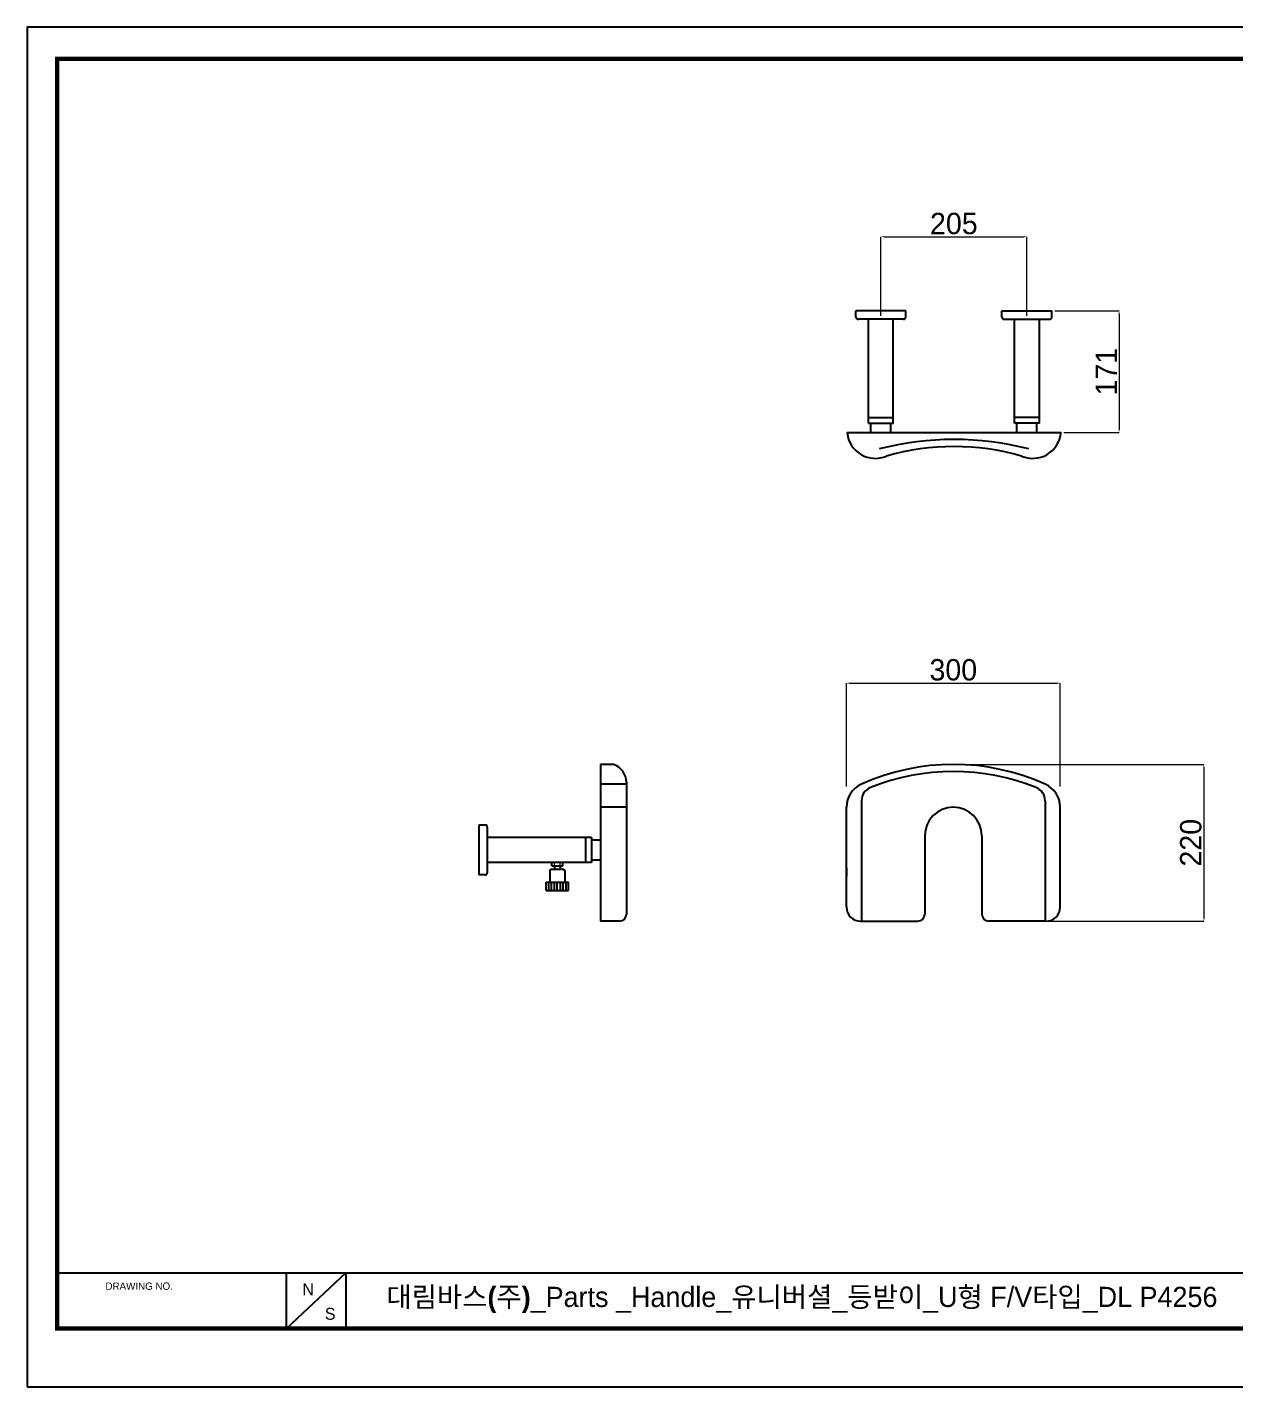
# Model space of a CAD drawing. Extents: x 0 to 2604, y 0 to 1908.
# Drawn here: x 0 to 1695, y 0 to 1908 of the extents above; entities that cross this region are included whole.
import ezdxf

# ---------------------------------------------------------------- set-up
doc = ezdxf.new("R2010")
doc.units = 0
doc.header["$LTSCALE"] = 10
doc.header["$MEASUREMENT"] = 0
doc.header["$PDMODE"] = 3
doc.header["$PDSIZE"] = -10
doc.linetypes.add('HIDDEN', pattern=[0.375, 0.25, -0.125])
doc.layers.get('0').update_dxf_attribs({"linetype": 'CONTINUOUS'})
doc.layers.get('DEFPOINTS').update_dxf_attribs({"linetype": 'CONTINUOUS'})
doc.layers.add('PV', color=7, linetype='CONTINUOUS')
doc.layers.add('screw', color=33, linetype='CONTINUOUS', lineweight=13)
doc.styles.add('Daelim Dimension', font='')
doc.styles.get('Daelim Dimension').set_extended_font_data('나눔고딕')
doc.dimstyles.new('DEFAULT', dxfattribs={"dimscale": 2, "dimtxt": 2, "dimasz": 2, "dimexe": 0, "dimexo": 2, "dimgap": 1, "dimtad": 1, "dimdec": 0, "dimzin": 9, "dimdsep": 46, "dimtxsty": 'Daelim Dimension', "dimcen": 0.5, "dimclrd": 5, "dimclre": 5, "dimclrt": 256, "dimadec": 1, "dimazin": 0, "dimtfac": 1, "dimtdec": 0, "dimtix": 1, "dimtmove": 0, "dimatfit": 3, "dimfxl": 1, "dimtolj": 1, "dimtzin": 1, "dimlwd": 9, "dimlwe": 9, "dimarcsym": 0})

# ---------------------------------------------------------------- blocks, each defined once
blk = doc.blocks.new('*D0')
at = {"color": 5, "lineweight": 9, "transparency": 16777216}
for p, q in [((1441.9, 1510.1), (1532.2, 1510.1)), ((1532.2, 1506.1), (1532.2, 1343.1)), ((1454.6, 1339.1), (1532.2, 1339.1))]:
    blk.add_line(p, q, dxfattribs=at)
at = {"color": 5, "transparency": 16777216}
for points in [[(1531.5, 1506.1), (1532.8, 1506.1), (1532.2, 1510.1)], [(1531.5, 1343.1), (1532.8, 1343.1), (1532.2, 1339.1)]]:
    blk.add_solid(points, dxfattribs=at)
at = {"layer": 'DEFPOINTS', "color": 0, "transparency": 16777216}
for p in [(1437.9, 1510.1), (1450.6, 1339.1), (1532.2, 1339.1)]:
    blk.add_point(p, dxfattribs=at)
at = {"color": 7, "transparency": 16777216, "insert": (1514.2, 1424.6), "char_height": 30, "attachment_point": 5, "rotation": 90, "style": 'Daelim Dimension'}
blk.add_mtext('\\A1;171', dxfattribs=at)
blk = doc.blocks.new('*D1')
at = {"color": 5, "lineweight": 9, "transparency": 16777216}
for p, q in [((1303.6, 873.5), (1651.3, 873.5)), ((1651.3, 869.5), (1651.3, 657.4)), ((1433.6, 653.4), (1651.3, 653.4))]:
    blk.add_line(p, q, dxfattribs=at)
at = {"color": 5, "transparency": 16777216}
for points in [[(1650.6, 869.5), (1651.9, 869.5), (1651.3, 873.5)], [(1650.6, 657.4), (1651.9, 657.4), (1651.3, 653.4)]]:
    blk.add_solid(points, dxfattribs=at)
at = {"layer": 'DEFPOINTS', "color": 0, "transparency": 16777216}
for p in [(1299.6, 873.5), (1429.6, 653.4), (1651.3, 653.4)]:
    blk.add_point(p, dxfattribs=at)
at = {"color": 7, "transparency": 16777216, "insert": (1633, 763.5), "char_height": 30, "attachment_point": 5, "rotation": 90, "style": 'Daelim Dimension'}
blk.add_mtext('\\A1;220', dxfattribs=at)
blk = doc.blocks.new('*D2')
at = {"color": 5, "lineweight": 9, "transparency": 16777216}
for p, q in [((1149.6, 842.4), (1149.6, 987.6)), ((1153.6, 987.6), (1445.6, 987.6)), ((1449.6, 842.4), (1449.6, 987.6))]:
    blk.add_line(p, q, dxfattribs=at)
at = {"color": 5, "transparency": 16777216}
for points in [[(1153.6, 988.3), (1153.6, 986.9), (1149.6, 987.6)], [(1445.6, 988.3), (1445.6, 986.9), (1449.6, 987.6)]]:
    blk.add_solid(points, dxfattribs=at)
at = {"layer": 'DEFPOINTS', "color": 0, "transparency": 16777216}
for p in [(1449.6, 987.6), (1149.6, 838.4), (1449.6, 838.4)]:
    blk.add_point(p, dxfattribs=at)
at = {"color": 7, "transparency": 16777216, "insert": (1299.6, 1006), "char_height": 30, "attachment_point": 5, "style": 'Daelim Dimension'}
blk.add_mtext('\\A1;300', dxfattribs=at)
blk = doc.blocks.new('*D3')
at = {"color": 5, "lineweight": 9, "transparency": 16777216}
for p, q in [((1197.9, 1503.1), (1197.9, 1614)), ((1201.9, 1614), (1398.9, 1614)), ((1402.9, 1503.1), (1402.9, 1614))]:
    blk.add_line(p, q, dxfattribs=at)
at = {"color": 5, "transparency": 16777216}
for points in [[(1201.9, 1614.7), (1201.9, 1613.3), (1197.9, 1614)], [(1398.9, 1614.7), (1398.9, 1613.3), (1402.9, 1614)]]:
    blk.add_solid(points, dxfattribs=at)
at = {"layer": 'DEFPOINTS', "color": 0, "transparency": 16777216}
for p in [(1402.9, 1614), (1197.9, 1499.1), (1402.9, 1499.1)]:
    blk.add_point(p, dxfattribs=at)
at = {"color": 7, "transparency": 16777216, "insert": (1300.4, 1632.3), "char_height": 30, "attachment_point": 5, "style": 'Daelim Dimension'}
blk.add_mtext('\\A1;205', dxfattribs=at)

msp = doc.modelspace()

# ---------------------------------------------------------------- linework, layer by layer
for p, q in [((1232.9, 1510.1), (1162.9, 1510.1)), ((1162.9, 1501.1), (1162.9, 1510.1)), ((1232.9, 1501.1), (1232.9, 1510.1)), ((1367.9, 1501.1), (1367.9, 1510.1)), ((1367.9, 1510.1), (1437.9, 1510.1)), ((1437.9, 1501.1), (1437.9, 1510.1)), ((1229.9, 1498.1), (1165.9, 1498.1)), ((1180.4, 1352.1), (1180.4, 1498.1)), ((1215.4, 1352.1), (1215.4, 1498.1)), ((1370.9, 1498.1), (1434.9, 1498.1)), ((1385.4, 1352.1), (1385.4, 1498.1)), ((1420.4, 1352.1), (1420.4, 1498.1)), ((1180.4, 1360.1), (1215.5, 1360.1)), ((1420.6, 1360.1), (1385.5, 1360.1)), ((1150.6, 1339.1), (1450.6, 1339.1)), ((1150.6, 1339.1), (1150.6, 1338.6)), ((1180.4, 1352.1), (1215.5, 1352.1)), ((1183.9, 1339.1), (1183.9, 1352.1)), ((1211.9, 1339.1), (1211.9, 1352.1)), ((1420.6, 1352.1), (1385.5, 1352.1)), ((1388.9, 1339.1), (1388.9, 1352.1)), ((1416.9, 1339.1), (1416.9, 1352.1)), ((1450.6, 1339.1), (1450.6, 1338.6)), ((804.7, 873.5), (804.7, 653.4)), ((822.9, 873.5), (804.7, 873.5)), ((841, 845.6), (804.7, 845.6)), ((841, 848.5), (841, 663.4)), ((1170.8, 822.4), (1170.8, 653.4)), ((1428.4, 822.4), (1428.4, 653.4)), ((841, 813.4), (804.7, 813.4)), ((633.7, 788.4), (633.7, 718.4)), ((642.7, 788.4), (633.7, 788.4)), ((645.7, 785.4), (645.7, 721.4)), ((791.7, 770.9), (645.7, 770.9)), ((783.7, 770.9), (783.7, 735.9)), ((791.7, 770.9), (791.7, 735.9)), ((1259.6, 773.4), (1259.6, 663.4)), ((1339.6, 773.4), (1339.6, 663.4)), ((791.7, 735.9), (645.7, 735.9)), ((735.4, 726.2), (752.4, 726.2)), ((736.1, 731.2), (736.1, 735.9)), ((736.1, 731.2), (751.7, 731.2)), ((739.9, 731.2), (739.9, 726.2)), ((747.9, 731.2), (747.9, 726.2)), ((751.7, 731.2), (751.7, 735.9)), ((642.7, 718.4), (633.7, 718.4)), ((728.4, 696.4), (728.4, 708.4)), ((728.4, 708.4), (759.4, 708.4)), ((731.5, 708.4), (731.5, 696.4)), ((733.4, 724.2), (733.4, 708.4)), ((735.7, 696.4), (735.7, 708.4)), ((739.7, 708.4), (739.7, 696.4)), ((743.9, 696.4), (743.9, 708.4)), ((747.9, 708.4), (747.9, 696.4)), ((752, 696.4), (752, 708.4)), ((754.4, 724.2), (754.4, 708.4)), ((756.1, 708.4), (756.1, 696.4)), ((759.4, 696.4), (759.4, 708.4)), ((728.4, 696.4), (759.4, 696.4)), ((831, 653.4), (804.7, 653.4)), ((1429.6, 653.4), (1349.6, 653.4))]:
    msp.add_line(p, q)
at = {"color": 5}
msp.add_line((41.9, 159.9), (2138.6, 159.9), dxfattribs=at)
at = {"color": 5, "ltscale": 40}
for p, q in [((363.3, 159.9), (363.3, 81.4)), ((363.3, 159.9), (363.3, 81.4)), ((447.3, 159.9), (363.3, 81.4)), ((447.3, 159.9), (363.3, 81.4)), ((447.3, 159.9), (447.3, 81.4)), ((447.3, 159.9), (447.3, 81.4))]:
    msp.add_line(p, q, dxfattribs=at)
at = {"ltscale": 0.5}
msp.add_line((41.9, 81.7), (41.9, 81.7), dxfattribs=at)
msp.add_lwpolyline([(0, 0), (2604, 0), (2604, 1908), (0, 1908)], close=True, dxfattribs=at)
at = {"color": 5, "linetype": 'ByBlock', "lineweight": 200, "const_width": 6}
msp.add_lwpolyline([(41.9, 81.7), (2561.9, 81.7), (2561.9, 1863.7), (41.9, 1863.7)], close=True, dxfattribs=at)
for centre, radius, start, end in [((1165.9, 1501.1), 3, 180, 270), ((1229.9, 1501.1), 3, 270, 0), ((1370.9, 1501.1), 3, 180, 270), ((1434.9, 1501.1), 3, 270, 0), ((813.2, 847.4), 27.8, 2.2737, 69.7075), ((1299.6, 562.5), 311, 65.5356, 114.4691), ((1299.6, 552.5), 311, 68.0419, 111.9592), ((1190.8, 822.4), 20, 111.9592, 180), ((1408.4, 822.4), 20, 359.9978, 68.0419), ((1299.6, 773.4), 40, 0, 180), ((642.7, 785.4), 3, 0, 90), ((735.4, 724.2), 2, 90, 180), ((752.4, 724.2), 2, 0, 90), ((642.7, 721.4), 3, 270, 0), ((831, 663.4), 10, 270, 0), ((1249.6, 663.4), 10, 270, 0), ((1349.6, 663.4), 10, 180, 270)]:
    msp.add_arc(centre, radius, start, end)
at = {"layer": 'PV', "linetype": 'Continuous'}
for p, q in [((1149.6, 673.4), (1149.6, 813.4)), ((1449.6, 673.4), (1449.6, 813.4)), ((1149.6, 788.5), (1149.6, 788.6)), ((791.7, 767.4), (804.7, 767.4)), ((791.7, 739.4), (804.7, 739.4)), ((1149.6, 728.5), (1149.6, 716)), ((1169.6, 653.4), (1249.6, 653.4))]:
    msp.add_line(p, q, dxfattribs=at)
for centre, radius, start, end in [((1190.2, 1342.7), 39.8, 185.914, 293.3811), ((1411.1, 1342.6), 39.7, 246.6103, 354.1814), ((1300.6, 909.4), 420, 75.5221, 104.4779), ((1300.7, 975.5), 344, 74.023, 105.9729), ((1184.6, 813.4), 35, 113.2666, 180), ((1414.6, 813.4), 35, 0, 66.7788), ((1169.6, 673.4), 20, 180, 270), ((1429.6, 673.4), 20, 270, 0)]:
    msp.add_arc(centre, radius, start, end, dxfattribs=at)
at = {"layer": 'screw', "color": 92, "linetype": 'HIDDEN', "ltscale": 15.798225}
for p, q in [((739.9, 731.2), (739.9, 735.9)), ((747.9, 731.2), (747.9, 735.9))]:
    msp.add_line(p, q, dxfattribs=at)

# ---------------------------------------------------------------- texts
at = {"color": 5, "ltscale": 40, "style": 'Daelim Dimension'}
msp.add_text('DRAWING NO.', height=10.276, dxfattribs=at).set_placement((109.8, 136.1))
at = {"char_height": 16.8, "width": 23.469, "attachment_point": 1, "style": 'Daelim Dimension'}
for s, insert in [('N', (386.1, 145.2)), ('S', (417.7, 110.9))]:
    msp.add_mtext(s, dxfattribs=dict(at, insert=insert))
at = {"color": 2, "insert": (504.1, 140.3), "char_height": 28.256, "width": 1671.354, "attachment_point": 1, "style": 'Daelim Dimension'}
msp.add_mtext('{\\fPretendard Variable SemiBold|b0|i0|c129|p2;대림바스(주)}_Parts _Handle_유니버셜_등받이_U형 F/V타입_DL P4256', dxfattribs=at)

# ---------------------------------------------------------------- dimensions: what is measured, and where the dimension line sits
for base, p1, p2, picture, middle in [((1402.9, 1614), (1197.9, 1499.1), (1402.9, 1499.1), '*D3', (1300.4, 1614)), ((1449.6, 987.6), (1149.6, 838.4), (1449.6, 838.4), '*D2', (1299.6, 987.6))]:
    dim = msp.add_linear_dim(base=base, p1=p1, p2=p2, dimstyle='DEFAULT', override={"dimtxt": 15, "dimclrd": 5, "dimclre": 5, "dimclrt": 7})
    dim.commit()
    dim.dimension.update_dxf_attribs({"geometry": picture, "text_midpoint": middle, "dimtype": 128})
dim = msp.add_linear_dim(base=(1532.2, 1339.1), p1=(1437.9, 1510.1), p2=(1450.6, 1339.1), angle=90, dimstyle='DEFAULT', override={"dimtxt": 15, "dimclrd": 5, "dimclre": 5, "dimclrt": 7})
dim.commit()
dim.dimension.update_dxf_attribs({"geometry": '*D0', "text_midpoint": (1532.2, 1424.6), "dimtype": 128})
dim = msp.add_linear_dim(base=(1651.3, 653.4), p1=(1299.6, 873.5), p2=(1429.6, 653.4), angle=90, text='220', dimstyle='DEFAULT', override={"dimtxt": 15, "dimclrd": 5, "dimclre": 5, "dimclrt": 7})
dim.commit()
dim.dimension.update_dxf_attribs({"geometry": '*D1', "text_midpoint": (1651.3, 763.5), "dimtype": 128})

doc.saveas('drawing.dxf')
